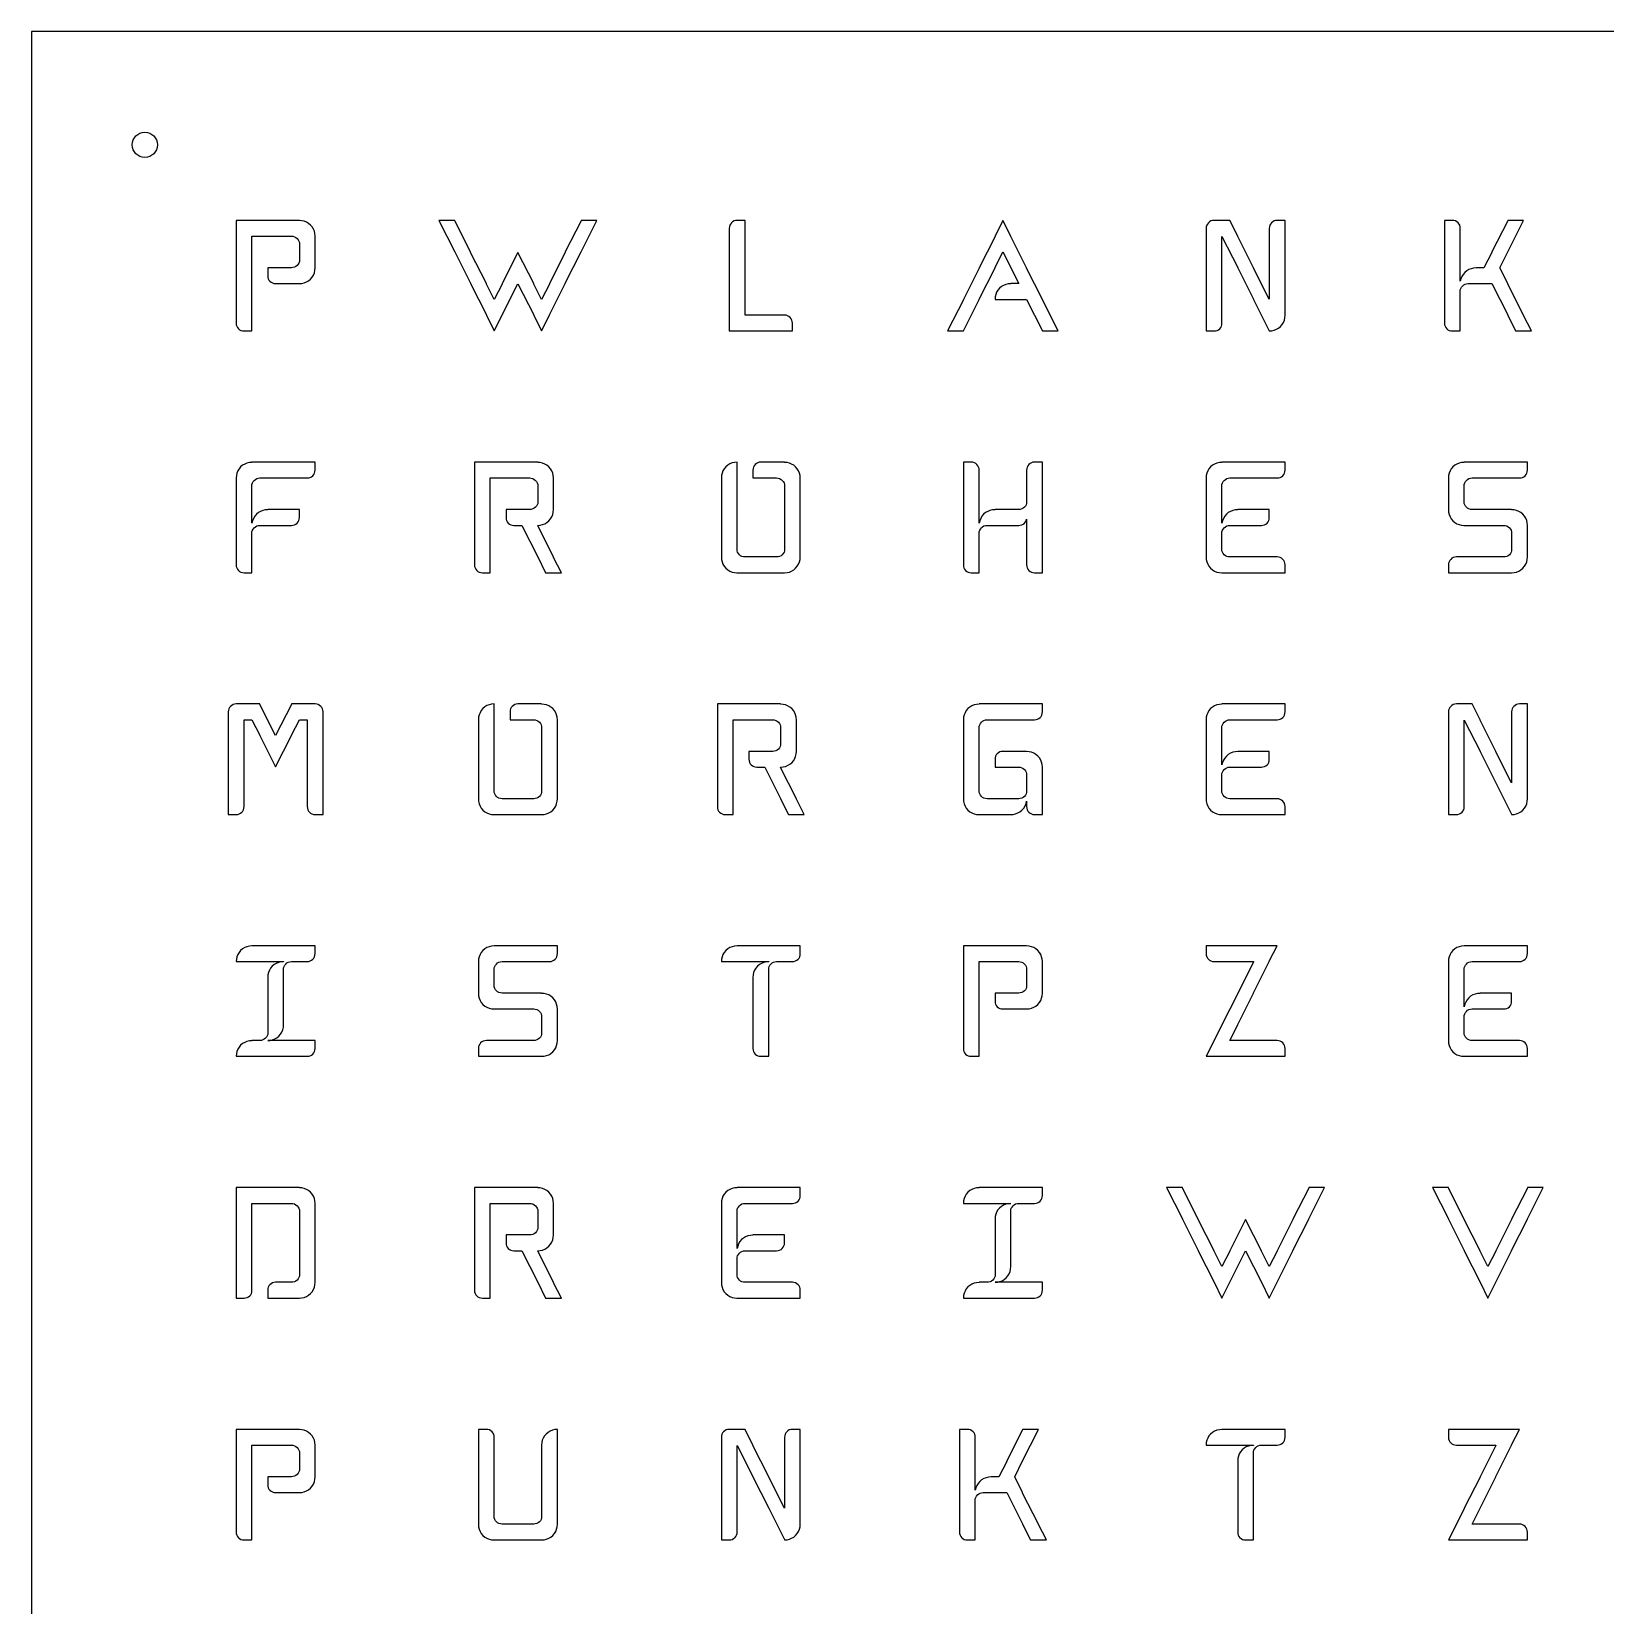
# Model space of a CAD drawing. Header units: millimetres. Extents: x 0 to 500, y 0 to 500.
# Drawn here: x 0 to 250, y 250 to 500 of the extents above; entities that cross this region are included whole.
import ezdxf

# ---------------------------------------------------------------- set-up
doc = ezdxf.new("R2010")
doc.units = ezdxf.units.MM
doc.layers.add('Buchstaben', color=7, linetype='Continuous')
doc.layers.add('Frontplatte', color=1, linetype='Continuous')

msp = doc.modelspace()

# ---------------------------------------------------------------- linework, layer by layer
at = {"layer": 'Buchstaben'}
for points in [[(32.8612, 452.7935), (33.0499, 452.6391), (33.263, 452.5289), (33.5006, 452.4627), (33.7627, 452.4407), (35.0169, 452.4407), (35.0169, 467.4915), (41.2881, 467.4915), (41.5355, 467.467), (41.7683, 467.3935), (41.9863, 467.2711), (42.1896, 467.0996), (42.3507, 466.908), (42.4683, 466.6989), (42.5424, 466.4725), (42.5424, 463.4545), (42.4683, 463.228), (42.3507, 463.019), (42.1896, 462.8273), (41.9863, 462.673), (41.7683, 462.5628), (41.5355, 462.4966), (41.2881, 462.4746), (37.5254, 462.4746), (37.5254, 461.2203), (37.5475, 460.9582), (37.6136, 460.7206), (37.7238, 460.5075), (37.8782, 460.3189), (38.0668, 460.1645), (38.2799, 460.0543), (38.5175, 459.9882), (38.7797, 459.9661), (42.5424, 459.9661), (42.939, 459.9943), (43.3137, 460.079), (43.6665, 460.2201), (43.9973, 460.4176), (44.3061, 460.6716), (44.5742, 460.982), (44.7827, 461.3176), (44.9317, 461.6781), (45.021, 462.0638), (45.0508, 462.4746), (45.0508, 467.4915), (45.021, 467.8882), (44.9317, 468.2629), (44.7827, 468.6156), (44.5742, 468.9464), (44.3061, 469.2553), (43.9973, 469.5093), (43.6665, 469.7068), (43.3137, 469.8479), (42.939, 469.9326), (42.5424, 469.9608), (42.5424, 470), (32.5085, 470), (32.5085, 453.6949), (32.5305, 453.4328), (32.5967, 453.1952), (32.7069, 452.9821)], [(72.244, 454.9492), (73.4982, 452.4407), (74.7524, 454.9492), (74.7524, 454.9884), (77.2609, 459.9269), (79.7694, 454.9884), (79.7694, 454.9492), (81.0236, 452.4407), (82.2778, 454.9492), (82.2778, 454.9884), (84.7863, 459.9661), (84.7863, 460.0053), (87.2948, 464.9831), (87.2948, 465.0223), (89.8033, 470), (87.2948, 470), (87.2948, 469.9216), (84.7863, 464.9831), (84.7863, 464.9047), (82.2778, 459.9661), (82.2778, 459.8877), (81.0236, 457.4576), (79.7694, 459.8877), (79.7694, 459.9661), (77.2609, 464.9047), (74.7524, 459.9661), (74.7524, 459.8877), (73.4982, 457.4576), (72.244, 459.8877), (72.244, 459.9661), (69.7355, 464.9047), (69.7355, 464.9831), (67.227, 469.9216), (67.227, 470), (64.7185, 470), (67.227, 465.0223), (67.227, 464.9831), (69.7355, 460.0053), (69.7355, 459.9661), (72.244, 454.9884)], [(110.8258, 468.7458), (110.8258, 452.4407), (120.8597, 452.4407), (120.8597, 453.6949), (120.8376, 453.9399), (120.7715, 454.1653), (120.6613, 454.371), (120.5069, 454.5572), (120.3036, 454.7287), (120.0856, 454.8512), (119.8529, 454.9247), (119.6054, 454.9492), (113.3343, 454.9492), (113.3343, 470), (112.08, 470), (111.8179, 469.9755), (111.5803, 469.902), (111.3672, 469.7795), (111.1785, 469.6081), (111.0242, 469.4219), (110.914, 469.2161), (110.8478, 468.9907)], [(148.0168, 457.3793), (145.5083, 452.4407), (148.0168, 452.4407), (148.0168, 452.4799), (150.5252, 457.4576), (150.5252, 457.4968), (153.0337, 462.4746), (153.0337, 462.5138), (154.2879, 464.9831), (155.5422, 462.5138), (155.5422, 462.4746), (156.7964, 459.9661), (155.5422, 459.9661), (155.5422, 459.9269), (155.1314, 459.8987), (154.7457, 459.814), (154.3851, 459.6729), (154.0496, 459.4754), (153.7392, 459.2214), (153.4852, 458.9126), (153.2877, 458.5817), (153.1466, 458.229), (153.0619, 457.8543), (153.0337, 457.4576), (158.0507, 457.4576), (160.5591, 452.4799), (160.5591, 452.4407), (163.0676, 452.4407), (160.5591, 457.3793), (160.5591, 457.4576), (158.0507, 462.3962), (158.0507, 462.4746), (155.5422, 467.4131), (155.5422, 467.4915), (154.2879, 470), (153.0337, 467.4915), (153.0337, 467.4131), (150.5252, 462.4746), (150.5252, 462.3962), (148.0168, 457.4576)], [(186.5667, 468.7458), (186.5667, 452.4407), (187.8209, 452.4407), (188.0683, 452.4627), (188.301, 452.5289), (188.519, 452.6391), (188.7224, 452.7935), (188.8767, 452.9821), (188.9869, 453.1952), (189.0531, 453.4328), (189.0751, 453.6949), (189.0751, 467.4131), (191.5836, 462.5138), (191.5836, 462.4746), (194.0921, 457.4968), (194.0921, 457.4576), (196.6005, 452.4799), (196.6005, 452.4407), (196.9972, 452.4689), (197.3719, 452.5536), (197.7247, 452.6947), (198.0555, 452.8922), (198.3643, 453.1462), (198.6324, 453.4566), (198.8409, 453.7921), (198.9899, 454.1527), (199.0792, 454.5384), (199.109, 454.9492), (199.109, 470), (197.8548, 470), (197.5927, 469.9755), (197.355, 469.902), (197.1419, 469.7795), (196.9533, 469.6081), (196.799, 469.4219), (196.6887, 469.2161), (196.6226, 468.9907), (196.6005, 468.7458), (196.6005, 457.4968), (194.0921, 462.3962), (194.0921, 462.4746), (191.5836, 467.4131), (191.5836, 467.4915), (190.3294, 470), (187.8209, 470), (187.5588, 469.9755), (187.3212, 469.902), (187.108, 469.7795), (186.9194, 469.6081), (186.7651, 469.4219), (186.6548, 469.2161), (186.5887, 468.9907)], [(224.7791, 452.7935), (224.9677, 452.6391), (225.1809, 452.5289), (225.4185, 452.4627), (225.6806, 452.4407), (226.9348, 452.4407), (226.9348, 458.947), (227.0089, 459.1735), (227.1264, 459.3825), (227.2876, 459.5742), (227.4762, 459.7456), (227.6893, 459.8681), (227.9269, 459.9416), (228.1891, 459.9661), (231.9518, 459.9661), (234.4602, 454.9884), (234.4602, 454.9492), (235.7145, 452.4407), (238.2229, 452.4407), (236.9687, 454.8708), (236.9687, 454.9492), (234.4602, 459.8877), (234.4602, 459.9661), (233.206, 462.4746), (234.4602, 464.9831), (234.4602, 465.0223), (236.9687, 470), (234.4602, 470), (234.4602, 469.9216), (231.9518, 464.9831), (231.9518, 464.9047), (230.6975, 462.4746), (229.4433, 462.4746), (229.4433, 462.4354), (229.0325, 462.4072), (228.6469, 462.3225), (228.2863, 462.1814), (227.9508, 461.9839), (227.6403, 461.7299), (227.3758, 461.4065), (227.17, 461.0636), (227.023, 460.701), (226.9348, 460.3189), (226.9348, 468.7458), (226.9128, 468.9907), (226.8466, 469.2161), (226.7364, 469.4219), (226.5821, 469.6081), (226.3787, 469.7795), (226.1607, 469.902), (225.928, 469.9755), (225.6806, 470), (224.4264, 470), (224.4264, 453.6949), (224.4484, 453.4328), (224.5145, 453.1952), (224.6248, 452.9821)], [(32.8612, 414.3897), (33.0499, 414.2354), (33.263, 414.1251), (33.5006, 414.059), (33.7627, 414.037), (35.0169, 414.037), (35.0169, 420.5433), (35.091, 420.7698), (35.2086, 420.9788), (35.3697, 421.1704), (35.5583, 421.3419), (35.7714, 421.4644), (36.0091, 421.5379), (36.2712, 421.5624), (41.2881, 421.5624), (41.5355, 421.5844), (41.7683, 421.6506), (41.9863, 421.7608), (42.1896, 421.9151), (42.3439, 422.1038), (42.4542, 422.3169), (42.5203, 422.5545), (42.5424, 422.8166), (42.5424, 424.0708), (37.5254, 424.0708), (37.5254, 424.0317), (37.1147, 424.0034), (36.729, 423.9188), (36.3684, 423.7777), (36.0329, 423.5801), (35.7225, 423.3261), (35.4579, 423.0028), (35.2521, 422.6598), (35.1051, 422.2973), (35.0169, 421.9151), (35.0169, 428.0687), (35.091, 428.2952), (35.2086, 428.5042), (35.3697, 428.6958), (35.5583, 428.8673), (35.7714, 428.9898), (36.0091, 429.0633), (36.2712, 429.0878), (43.7966, 429.0878), (44.044, 429.1098), (44.2767, 429.176), (44.4948, 429.2862), (44.6981, 429.4405), (44.8524, 429.6292), (44.9626, 429.8423), (45.0288, 430.0799), (45.0508, 430.342), (45.0508, 431.5963), (35.0169, 431.5963), (35.0169, 431.5571), (34.6062, 431.5288), (34.2205, 431.4442), (33.8599, 431.3031), (33.5244, 431.1055), (33.214, 430.8516), (32.96, 430.5427), (32.7625, 430.2119), (32.6214, 429.8591), (32.5367, 429.4844), (32.5085, 429.0878), (32.5085, 415.2912), (32.5305, 415.0291), (32.5967, 414.7915), (32.7069, 414.5783)], [(70.7154, 414.3897), (70.904, 414.2354), (71.1171, 414.1251), (71.3547, 414.059), (71.6168, 414.037), (72.8711, 414.037), (72.8711, 429.0878), (79.1423, 429.0878), (79.3897, 429.0633), (79.6224, 428.9898), (79.8404, 428.8673), (80.0437, 428.6958), (80.2049, 428.5042), (80.3225, 428.2952), (80.3965, 428.0687), (80.3965, 425.0507), (80.3225, 424.8243), (80.2049, 424.6152), (80.0437, 424.4236), (79.8404, 424.2693), (79.6224, 424.159), (79.3897, 424.0929), (79.1423, 424.0708), (75.3795, 424.0708), (75.3795, 422.8166), (75.4016, 422.5545), (75.4677, 422.3169), (75.578, 422.1038), (75.7323, 421.9151), (75.9209, 421.7608), (76.134, 421.6506), (76.3717, 421.5844), (76.6338, 421.5624), (77.888, 421.5624), (80.3965, 416.5846), (80.3965, 416.5454), (81.6507, 414.037), (84.1592, 414.037), (82.905, 416.467), (82.905, 416.5454), (80.3965, 421.484), (80.3965, 421.5624), (80.7931, 421.5906), (81.1678, 421.6753), (81.5206, 421.8164), (81.8514, 422.0139), (82.1603, 422.2679), (82.4284, 422.5783), (82.6369, 422.9138), (82.7858, 423.2744), (82.8752, 423.6601), (82.905, 424.0708), (82.905, 429.0878), (82.8752, 429.4844), (82.7858, 429.8591), (82.6369, 430.2119), (82.4284, 430.5427), (82.1603, 430.8516), (81.8514, 431.1055), (81.5206, 431.3031), (81.1678, 431.4442), (80.7931, 431.5288), (80.3965, 431.5571), (80.3965, 431.5963), (70.3626, 431.5963), (70.3626, 415.2912), (70.3846, 415.0291), (70.4508, 414.7915), (70.561, 414.5783)], [(112.0408, 414.037), (119.6054, 414.037), (120.0021, 414.0652), (120.3768, 414.1498), (120.7296, 414.2909), (121.0604, 414.4885), (121.3692, 414.7425), (121.6373, 415.0529), (121.8458, 415.3884), (121.9948, 415.749), (122.0841, 416.1347), (122.1139, 416.5454), (122.1139, 429.0878), (122.0841, 429.4844), (121.9948, 429.8591), (121.8458, 430.2119), (121.6373, 430.5427), (121.3692, 430.8516), (121.0604, 431.1055), (120.7296, 431.3031), (120.3768, 431.4442), (120.0021, 431.5288), (119.6054, 431.5571), (119.6054, 431.5963), (115.8427, 431.5963), (115.5806, 431.5718), (115.343, 431.4983), (115.1299, 431.3758), (114.9413, 431.2043), (114.7869, 431.0181), (114.6767, 430.8124), (114.6105, 430.587), (114.5885, 430.342), (114.5885, 429.0878), (118.3512, 429.0878), (118.5986, 429.0633), (118.8313, 428.9898), (119.0494, 428.8673), (119.2527, 428.6958), (119.4138, 428.5042), (119.5314, 428.2952), (119.6054, 428.0687), (119.6054, 417.5253), (119.5314, 417.2988), (119.4138, 417.0898), (119.2527, 416.8982), (119.0494, 416.7439), (118.8313, 416.6336), (118.5986, 416.5675), (118.3512, 416.5454), (113.3343, 416.5454), (113.0721, 416.5675), (112.8345, 416.6336), (112.6214, 416.7439), (112.4328, 416.8982), (112.2716, 417.0898), (112.1541, 417.2988), (112.08, 417.5253), (112.08, 431.5963), (111.6693, 431.5665), (111.2836, 431.4771), (110.923, 431.3282), (110.5875, 431.1197), (110.2771, 430.8516), (110.0231, 430.5427), (109.8255, 430.2119), (109.6844, 429.8591), (109.5998, 429.4844), (109.5716, 429.0878), (109.5716, 416.5454), (109.5998, 416.1347), (109.6844, 415.749), (109.8255, 415.3884), (110.0231, 415.0529), (110.2771, 414.7425), (110.5859, 414.4885), (110.9167, 414.2909), (111.2695, 414.1498), (111.6442, 414.0652)], [(148.3695, 414.3897), (148.5581, 414.2354), (148.7713, 414.1251), (149.0089, 414.059), (149.271, 414.037), (150.5252, 414.037), (150.5252, 420.5433), (150.5993, 420.7698), (150.7169, 420.9788), (150.878, 421.1704), (151.0666, 421.3419), (151.2797, 421.4644), (151.5174, 421.5379), (151.7795, 421.5624), (156.7964, 421.5624), (157.0438, 421.5844), (157.2766, 421.6506), (157.4946, 421.7608), (157.6979, 421.9151), (157.859, 422.1067), (157.9766, 422.3158), (158.0507, 422.5422), (158.0507, 415.2912), (158.0727, 415.0291), (158.1388, 414.7915), (158.2491, 414.5783), (158.4034, 414.3897), (158.592, 414.2354), (158.8052, 414.1251), (159.0428, 414.059), (159.3049, 414.037), (160.5591, 414.037), (160.5591, 431.5963), (159.3049, 431.5963), (159.0428, 431.5718), (158.8052, 431.4983), (158.592, 431.3758), (158.4034, 431.2043), (158.2491, 431.0181), (158.1388, 430.8124), (158.0727, 430.587), (158.0507, 430.342), (158.0507, 425.0507), (157.9766, 424.8243), (157.859, 424.6152), (157.6979, 424.4236), (157.4946, 424.2693), (157.2766, 424.159), (157.0438, 424.0929), (156.7964, 424.0708), (153.0337, 424.0708), (153.0337, 424.0317), (152.6229, 424.0034), (152.2373, 423.9188), (151.8767, 423.7777), (151.5412, 423.5801), (151.2307, 423.3261), (150.9662, 423.0028), (150.7604, 422.6598), (150.6134, 422.2973), (150.5252, 421.9151), (150.5252, 430.342), (150.5032, 430.587), (150.437, 430.8124), (150.3268, 431.0181), (150.1725, 431.2043), (149.9692, 431.3758), (149.7511, 431.4983), (149.5184, 431.5718), (149.271, 431.5963), (148.0168, 431.5963), (148.0168, 415.2912), (148.0388, 415.0291), (148.105, 414.7915), (148.2152, 414.5783)], [(189.0359, 414.037), (199.109, 414.037), (199.109, 415.2912), (199.087, 415.5362), (199.0208, 415.7615), (198.9106, 415.9673), (198.7563, 416.1535), (198.5529, 416.325), (198.3349, 416.4474), (198.1022, 416.5209), (197.8548, 416.5454), (190.3294, 416.5454), (190.0672, 416.5675), (189.8296, 416.6336), (189.6165, 416.7439), (189.4279, 416.8982), (189.2667, 417.0898), (189.1492, 417.2988), (189.0751, 417.5253), (189.0751, 420.5433), (189.1492, 420.7698), (189.2667, 420.9788), (189.4279, 421.1704), (189.6165, 421.3419), (189.8296, 421.4644), (190.0672, 421.5379), (190.3294, 421.5624), (195.3463, 421.5624), (195.5937, 421.5844), (195.8264, 421.6506), (196.0445, 421.7608), (196.2478, 421.9151), (196.4021, 422.1038), (196.5124, 422.3169), (196.5785, 422.5545), (196.6005, 422.8166), (196.6005, 424.0708), (191.5836, 424.0708), (191.5836, 424.0317), (191.1728, 424.0034), (190.7872, 423.9188), (190.4266, 423.7777), (190.0911, 423.5801), (189.7806, 423.3261), (189.5161, 423.0028), (189.3103, 422.6598), (189.1633, 422.2973), (189.0751, 421.9151), (189.0751, 428.0687), (189.1492, 428.2952), (189.2667, 428.5042), (189.4279, 428.6958), (189.6165, 428.8673), (189.8296, 428.9898), (190.0672, 429.0633), (190.3294, 429.0878), (197.8548, 429.0878), (198.1022, 429.1098), (198.3349, 429.176), (198.5529, 429.2862), (198.7563, 429.4405), (198.9106, 429.6292), (199.0208, 429.8423), (199.087, 430.0799), (199.109, 430.342), (199.109, 431.5963), (189.0751, 431.5963), (189.0751, 431.5571), (188.6644, 431.5288), (188.2787, 431.4442), (187.9181, 431.3031), (187.5826, 431.1055), (187.2722, 430.8516), (187.0182, 430.5427), (186.8206, 430.2119), (186.6795, 429.8591), (186.5949, 429.4844), (186.5667, 429.0878), (186.5667, 416.5454), (186.5949, 416.1347), (186.6795, 415.749), (186.8206, 415.3884), (187.0182, 415.0529), (187.2722, 414.7425), (187.581, 414.4885), (187.9118, 414.2909), (188.2646, 414.1498), (188.6393, 414.0652)], [(225.0535, 415.2912), (225.0535, 414.037), (235.0874, 414.037), (235.484, 414.0652), (235.8587, 414.1498), (236.2115, 414.2909), (236.5423, 414.4885), (236.8511, 414.7425), (237.1192, 415.0529), (237.3277, 415.3884), (237.4767, 415.749), (237.566, 416.1347), (237.5958, 416.5454), (237.5958, 421.5624), (237.566, 421.959), (237.4767, 422.3337), (237.3277, 422.6865), (237.1192, 423.0173), (236.8511, 423.3261), (236.5423, 423.5801), (236.2115, 423.7777), (235.8587, 423.9188), (235.484, 424.0034), (235.0874, 424.0317), (235.0874, 424.0708), (228.8162, 424.0708), (228.5541, 424.0929), (228.3164, 424.159), (228.1033, 424.2693), (227.9147, 424.4236), (227.7536, 424.6152), (227.636, 424.8243), (227.5619, 425.0507), (227.5619, 428.0687), (227.636, 428.2952), (227.7536, 428.5042), (227.9147, 428.6958), (228.1033, 428.8673), (228.3164, 428.9898), (228.5541, 429.0633), (228.8162, 429.0878), (236.3416, 429.0878), (236.589, 429.1098), (236.8217, 429.176), (237.0398, 429.2862), (237.2431, 429.4405), (237.3974, 429.6292), (237.5076, 429.8423), (237.5738, 430.0799), (237.5958, 430.342), (237.5958, 431.5963), (227.5619, 431.5963), (227.5619, 431.5571), (227.1512, 431.5288), (226.7655, 431.4442), (226.4049, 431.3031), (226.0694, 431.1055), (225.759, 430.8516), (225.505, 430.5427), (225.3075, 430.2119), (225.1664, 429.8591), (225.0817, 429.4844), (225.0535, 429.0878), (225.0535, 424.0708), (225.0817, 423.6601), (225.1664, 423.2744), (225.3075, 422.9138), (225.505, 422.5783), (225.759, 422.2679), (226.0678, 422.0139), (226.3986, 421.8164), (226.7514, 421.6753), (227.1261, 421.5906), (227.5227, 421.5624), (233.8331, 421.5624), (234.0805, 421.5379), (234.3133, 421.4644), (234.5313, 421.3419), (234.7346, 421.1704), (234.8957, 420.9788), (235.0133, 420.7698), (235.0874, 420.5433), (235.0874, 417.5253), (235.0133, 417.2988), (234.8957, 417.0898), (234.7346, 416.8982), (234.5313, 416.7439), (234.3133, 416.6336), (234.0805, 416.5675), (233.8331, 416.5454), (226.3077, 416.5454), (226.0456, 416.5209), (225.808, 416.4474), (225.5949, 416.325), (225.4062, 416.1535), (225.2519, 415.9673), (225.1417, 415.7615), (225.0755, 415.5362)], [(31.2542, 391.9382), (31.2542, 375.6331), (32.5085, 375.6331), (32.7559, 375.6552), (32.9886, 375.7213), (33.2066, 375.8316), (33.41, 375.9859), (33.5643, 376.1745), (33.6745, 376.3876), (33.7407, 376.6253), (33.7627, 376.8874), (33.7627, 390.684), (35.0169, 390.684), (36.2712, 388.2147), (36.2712, 388.1755), (38.7797, 383.1977), (41.2881, 388.1755), (41.2881, 388.2147), (42.5424, 390.684), (43.7966, 390.684), (43.7966, 376.8874), (43.8186, 376.6253), (43.8848, 376.3876), (43.995, 376.1745), (44.1493, 375.9859), (44.338, 375.8316), (44.5511, 375.7213), (44.7887, 375.6552), (45.0508, 375.6331), (46.3051, 375.6331), (46.3051, 391.9382), (46.283, 392.1832), (46.2169, 392.4085), (46.1066, 392.6143), (45.9523, 392.8005), (45.749, 392.972), (45.531, 393.0945), (45.2982, 393.1679), (45.0508, 393.1924), (41.2881, 393.1924), (41.2881, 393.1141), (38.7797, 388.1755), (36.2712, 393.1141), (36.2712, 393.1924), (32.5085, 393.1924), (32.2464, 393.1679), (32.0087, 393.0945), (31.7956, 392.972), (31.607, 392.8005), (31.4527, 392.6143), (31.3424, 392.4085), (31.2763, 392.1832)], [(73.459, 375.6331), (81.0236, 375.6331), (81.4203, 375.6614), (81.795, 375.746), (82.1477, 375.8871), (82.4785, 376.0847), (82.7874, 376.3386), (83.0555, 376.6491), (83.264, 376.9846), (83.4129, 377.3452), (83.5023, 377.7308), (83.5321, 378.1416), (83.5321, 390.684), (83.5023, 391.0806), (83.4129, 391.4553), (83.264, 391.8081), (83.0555, 392.1389), (82.7874, 392.4477), (82.4785, 392.7017), (82.1477, 392.8993), (81.795, 393.0404), (81.4203, 393.125), (81.0236, 393.1532), (81.0236, 393.1924), (77.2609, 393.1924), (76.9988, 393.1679), (76.7612, 393.0945), (76.548, 392.972), (76.3594, 392.8005), (76.2051, 392.6143), (76.0949, 392.4085), (76.0287, 392.1832), (76.0067, 391.9382), (76.0067, 390.684), (79.7694, 390.684), (80.0168, 390.6595), (80.2495, 390.586), (80.4675, 390.4635), (80.6709, 390.292), (80.832, 390.1004), (80.9496, 389.8914), (81.0236, 389.6649), (81.0236, 379.1215), (80.9496, 378.895), (80.832, 378.686), (80.6709, 378.4944), (80.4675, 378.34), (80.2495, 378.2298), (80.0168, 378.1637), (79.7694, 378.1416), (74.7524, 378.1416), (74.4903, 378.1637), (74.2527, 378.2298), (74.0396, 378.34), (73.8509, 378.4944), (73.6898, 378.686), (73.5722, 378.895), (73.4982, 379.1215), (73.4982, 393.1924), (73.0874, 393.1627), (72.7018, 393.0733), (72.3412, 392.9243), (72.0057, 392.7158), (71.6952, 392.4477), (71.4412, 392.1389), (71.2437, 391.8081), (71.1026, 391.4553), (71.0179, 391.0806), (70.9897, 390.684), (70.9897, 378.1416), (71.0179, 377.7308), (71.1026, 377.3452), (71.2437, 376.9846), (71.4412, 376.6491), (71.6952, 376.3386), (72.0041, 376.0847), (72.3349, 375.8871), (72.6876, 375.746), (73.0623, 375.6614)], [(109.2972, 375.9859), (109.4858, 375.8316), (109.6989, 375.7213), (109.9366, 375.6552), (110.1987, 375.6331), (111.4529, 375.6331), (111.4529, 390.684), (117.7241, 390.684), (117.9715, 390.6595), (118.2042, 390.586), (118.4222, 390.4635), (118.6256, 390.292), (118.7867, 390.1004), (118.9043, 389.8914), (118.9783, 389.6649), (118.9783, 386.6469), (118.9043, 386.4204), (118.7867, 386.2114), (118.6256, 386.0198), (118.4222, 385.8655), (118.2042, 385.7552), (117.9715, 385.6891), (117.7241, 385.667), (113.9614, 385.667), (113.9614, 384.4128), (113.9834, 384.1507), (114.0496, 383.9131), (114.1598, 383.6999), (114.3141, 383.5113), (114.5028, 383.357), (114.7159, 383.2467), (114.9535, 383.1806), (115.2156, 383.1586), (116.4699, 383.1586), (118.9783, 378.1808), (118.9783, 378.1416), (120.2326, 375.6331), (122.741, 375.6331), (121.4868, 378.0632), (121.4868, 378.1416), (118.9783, 383.0802), (118.9783, 383.1586), (119.375, 383.1868), (119.7497, 383.2714), (120.1024, 383.4125), (120.4332, 383.6101), (120.7421, 383.8641), (121.0102, 384.1745), (121.2187, 384.51), (121.3676, 384.8706), (121.457, 385.2563), (121.4868, 385.667), (121.4868, 390.684), (121.457, 391.0806), (121.3676, 391.4553), (121.2187, 391.8081), (121.0102, 392.1389), (120.7421, 392.4477), (120.4332, 392.7017), (120.1024, 392.8993), (119.7497, 393.0404), (119.375, 393.125), (118.9783, 393.1532), (118.9783, 393.1924), (108.9444, 393.1924), (108.9444, 376.8874), (108.9665, 376.6253), (109.0326, 376.3876), (109.1429, 376.1745)], [(150.486, 375.6331), (155.5422, 375.6331), (155.9388, 375.6614), (156.3135, 375.746), (156.6663, 375.8871), (156.9971, 376.0847), (157.3059, 376.3386), (157.5877, 376.662), (157.8057, 377.005), (157.96, 377.3675), (158.0507, 377.7497), (158.0507, 376.8874), (158.0727, 376.6253), (158.1388, 376.3876), (158.2491, 376.1745), (158.4034, 375.9859), (158.592, 375.8316), (158.8052, 375.7213), (159.0428, 375.6552), (159.3049, 375.6331), (160.5591, 375.6331), (160.5591, 383.1586), (160.5293, 383.5552), (160.44, 383.9299), (160.291, 384.2827), (160.0825, 384.6135), (159.8144, 384.9223), (159.5056, 385.1763), (159.1748, 385.3738), (158.822, 385.5149), (158.4473, 385.5996), (158.0507, 385.6278), (158.0507, 385.667), (154.2879, 385.667), (154.0258, 385.6425), (153.7882, 385.569), (153.5751, 385.4466), (153.3865, 385.2751), (153.2321, 385.0889), (153.1219, 384.8831), (153.0558, 384.6578), (153.0337, 384.4128), (153.0337, 383.1586), (156.7964, 383.1586), (157.0438, 383.1341), (157.2766, 383.0606), (157.4946, 382.9381), (157.6979, 382.7666), (157.859, 382.575), (157.9766, 382.3659), (158.0507, 382.1395), (158.0507, 379.1215), (157.9766, 378.895), (157.859, 378.686), (157.6979, 378.4944), (157.4946, 378.34), (157.2766, 378.2298), (157.0438, 378.1637), (156.7964, 378.1416), (151.7795, 378.1416), (151.5174, 378.1637), (151.2797, 378.2298), (151.0666, 378.34), (150.878, 378.4944), (150.7169, 378.686), (150.5993, 378.895), (150.5252, 379.1215), (150.5252, 389.6649), (150.5993, 389.8914), (150.7169, 390.1004), (150.878, 390.292), (151.0666, 390.4635), (151.2797, 390.586), (151.5174, 390.6595), (151.7795, 390.684), (159.3049, 390.684), (159.5523, 390.706), (159.785, 390.7722), (160.003, 390.8824), (160.2064, 391.0367), (160.3607, 391.2253), (160.4709, 391.4385), (160.5371, 391.6761), (160.5591, 391.9382), (160.5591, 393.1924), (150.5252, 393.1924), (150.5252, 393.1532), (150.1145, 393.125), (149.7288, 393.0404), (149.3682, 392.8993), (149.0327, 392.7017), (148.7223, 392.4477), (148.4683, 392.1389), (148.2707, 391.8081), (148.1296, 391.4553), (148.045, 391.0806), (148.0168, 390.684), (148.0168, 378.1416), (148.045, 377.7308), (148.1296, 377.3452), (148.2707, 376.9846), (148.4683, 376.6491), (148.7223, 376.3386), (149.0311, 376.0847), (149.3619, 375.8871), (149.7147, 375.746), (150.0894, 375.6614)], [(189.0359, 375.6331), (199.109, 375.6331), (199.109, 376.8874), (199.087, 377.1323), (199.0208, 377.3577), (198.9106, 377.5635), (198.7563, 377.7497), (198.5529, 377.9211), (198.3349, 378.0436), (198.1022, 378.1171), (197.8548, 378.1416), (190.3294, 378.1416), (190.0672, 378.1637), (189.8296, 378.2298), (189.6165, 378.34), (189.4279, 378.4944), (189.2667, 378.686), (189.1492, 378.895), (189.0751, 379.1215), (189.0751, 382.1395), (189.1492, 382.3659), (189.2667, 382.575), (189.4279, 382.7666), (189.6165, 382.9381), (189.8296, 383.0606), (190.0672, 383.1341), (190.3294, 383.1586), (195.3463, 383.1586), (195.5937, 383.1806), (195.8264, 383.2467), (196.0445, 383.357), (196.2478, 383.5113), (196.4021, 383.6999), (196.5124, 383.9131), (196.5785, 384.1507), (196.6005, 384.4128), (196.6005, 385.667), (191.5836, 385.667), (191.5836, 385.6278), (191.1728, 385.5996), (190.7872, 385.5149), (190.4266, 385.3738), (190.0911, 385.1763), (189.7806, 384.9223), (189.5161, 384.599), (189.3103, 384.256), (189.1633, 383.8935), (189.0751, 383.5113), (189.0751, 389.6649), (189.1492, 389.8914), (189.2667, 390.1004), (189.4279, 390.292), (189.6165, 390.4635), (189.8296, 390.586), (190.0672, 390.6595), (190.3294, 390.684), (197.8548, 390.684), (198.1022, 390.706), (198.3349, 390.7722), (198.5529, 390.8824), (198.7563, 391.0367), (198.9106, 391.2253), (199.0208, 391.4385), (199.087, 391.6761), (199.109, 391.9382), (199.109, 393.1924), (189.0751, 393.1924), (189.0751, 393.1532), (188.6644, 393.125), (188.2787, 393.0404), (187.9181, 392.8993), (187.5826, 392.7017), (187.2722, 392.4477), (187.0182, 392.1389), (186.8206, 391.8081), (186.6795, 391.4553), (186.5949, 391.0806), (186.5667, 390.684), (186.5667, 378.1416), (186.5949, 377.7308), (186.6795, 377.3452), (186.8206, 376.9846), (187.0182, 376.6491), (187.2722, 376.3386), (187.581, 376.0847), (187.9118, 375.8871), (188.2646, 375.746), (188.6393, 375.6614)], [(225.0535, 391.9382), (225.0535, 375.6331), (226.3077, 375.6331), (226.5551, 375.6552), (226.7878, 375.7213), (227.0059, 375.8316), (227.2092, 375.9859), (227.3635, 376.1745), (227.4738, 376.3876), (227.5399, 376.6253), (227.5619, 376.8874), (227.5619, 390.6056), (230.0704, 385.7062), (230.0704, 385.667), (232.5789, 380.6893), (232.5789, 380.6501), (235.0874, 375.6723), (235.0874, 375.6331), (235.484, 375.6614), (235.8587, 375.746), (236.2115, 375.8871), (236.5423, 376.0847), (236.8511, 376.3386), (237.1192, 376.6491), (237.3277, 376.9846), (237.4767, 377.3452), (237.566, 377.7308), (237.5958, 378.1416), (237.5958, 393.1924), (236.3416, 393.1924), (236.0795, 393.1679), (235.8419, 393.0945), (235.6287, 392.972), (235.4401, 392.8005), (235.2858, 392.6143), (235.1755, 392.4085), (235.1094, 392.1832), (235.0874, 391.9382), (235.0874, 380.6893), (232.5789, 385.5886), (232.5789, 385.667), (230.0704, 390.6056), (230.0704, 390.684), (228.8162, 393.1924), (226.3077, 393.1924), (226.0456, 393.1679), (225.808, 393.0945), (225.5949, 392.972), (225.4062, 392.8005), (225.2519, 392.6143), (225.1417, 392.4085), (225.0755, 392.1832)], [(33.214, 338.9935), (32.96, 338.6846), (32.7625, 338.3538), (32.6214, 338.0011), (32.5367, 337.6264), (32.5085, 337.2297), (43.7966, 337.2297), (44.044, 337.2518), (44.2767, 337.3179), (44.4948, 337.4282), (44.6981, 337.5825), (44.8524, 337.7711), (44.9626, 337.9842), (45.0288, 338.2219), (45.0508, 338.484), (45.0508, 339.7382), (37.5254, 339.7382), (37.9221, 339.7664), (38.2968, 339.8511), (38.6495, 339.9922), (38.9803, 340.1897), (39.2892, 340.4437), (39.5573, 340.7541), (39.7658, 341.0896), (39.9147, 341.4502), (40.0041, 341.8359), (40.0339, 342.2467), (40.0339, 351.2615), (40.1079, 351.488), (40.2255, 351.697), (40.3866, 351.8886), (40.5753, 352.0601), (40.7884, 352.1826), (41.026, 352.2561), (41.2881, 352.2806), (43.7966, 352.2806), (44.044, 352.3026), (44.2767, 352.3688), (44.4948, 352.479), (44.6981, 352.6333), (44.8524, 352.8219), (44.9626, 353.0351), (45.0288, 353.2727), (45.0508, 353.5348), (45.0508, 354.789), (35.0169, 354.789), (35.0169, 354.7498), (34.6062, 354.7216), (34.2205, 354.637), (33.8599, 354.4959), (33.5244, 354.2983), (33.214, 354.0443), (32.96, 353.7355), (32.7625, 353.4047), (32.6214, 353.0519), (32.5367, 352.6772), (32.5085, 352.2806), (40.0339, 352.2806), (40.0339, 352.2414), (39.6231, 352.2131), (39.2374, 352.1285), (38.8769, 351.9874), (38.5413, 351.7898), (38.2309, 351.5359), (37.9769, 351.227), (37.7794, 350.8962), (37.6383, 350.5434), (37.5536, 350.1687), (37.5254, 349.7721), (37.5254, 340.7181), (37.4514, 340.4916), (37.3338, 340.2826), (37.1727, 340.091), (36.9693, 339.9366), (36.7513, 339.8264), (36.5186, 339.7603), (36.2712, 339.7382), (35.0169, 339.7382), (35.0169, 339.699), (34.6062, 339.6708), (34.2205, 339.5861), (33.8599, 339.445), (33.5244, 339.2475)], [(70.9897, 338.484), (70.9897, 337.2297), (81.0236, 337.2297), (81.4203, 337.258), (81.795, 337.3426), (82.1477, 337.4837), (82.4785, 337.6813), (82.7874, 337.9352), (83.0555, 338.2457), (83.264, 338.5812), (83.4129, 338.9418), (83.5023, 339.3274), (83.5321, 339.7382), (83.5321, 344.7551), (83.5023, 345.1518), (83.4129, 345.5265), (83.264, 345.8793), (83.0555, 346.2101), (82.7874, 346.5189), (82.4785, 346.7729), (82.1477, 346.9704), (81.795, 347.1115), (81.4203, 347.1962), (81.0236, 347.2244), (81.0236, 347.2636), (74.7524, 347.2636), (74.4903, 347.2857), (74.2527, 347.3518), (74.0396, 347.462), (73.8509, 347.6164), (73.6898, 347.808), (73.5722, 348.017), (73.4982, 348.2435), (73.4982, 351.2615), (73.5722, 351.488), (73.6898, 351.697), (73.8509, 351.8886), (74.0396, 352.0601), (74.2527, 352.1826), (74.4903, 352.2561), (74.7524, 352.2806), (82.2778, 352.2806), (82.5253, 352.3026), (82.758, 352.3688), (82.976, 352.479), (83.1793, 352.6333), (83.3337, 352.8219), (83.4439, 353.0351), (83.51, 353.2727), (83.5321, 353.5348), (83.5321, 354.789), (73.4982, 354.789), (73.4982, 354.7498), (73.0874, 354.7216), (72.7018, 354.637), (72.3412, 354.4959), (72.0057, 354.2983), (71.6952, 354.0443), (71.4412, 353.7355), (71.2437, 353.4047), (71.1026, 353.0519), (71.0179, 352.6772), (70.9897, 352.2806), (70.9897, 347.2636), (71.0179, 346.8529), (71.1026, 346.4672), (71.2437, 346.1066), (71.4412, 345.7711), (71.6952, 345.4607), (72.0041, 345.2067), (72.3349, 345.0091), (72.6876, 344.868), (73.0623, 344.7834), (73.459, 344.7551), (79.7694, 344.7551), (80.0168, 344.7307), (80.2495, 344.6572), (80.4675, 344.5347), (80.6709, 344.3632), (80.832, 344.1716), (80.9496, 343.9625), (81.0236, 343.7361), (81.0236, 340.7181), (80.9496, 340.4916), (80.832, 340.2826), (80.6709, 340.091), (80.4675, 339.9366), (80.2495, 339.8264), (80.0168, 339.7603), (79.7694, 339.7382), (72.244, 339.7382), (71.9818, 339.7137), (71.7442, 339.6402), (71.5311, 339.5177), (71.3425, 339.3463), (71.1881, 339.1601), (71.0779, 338.9543), (71.0118, 338.7289)], [(114.9413, 337.5825), (115.1299, 337.4282), (115.343, 337.3179), (115.5806, 337.2518), (115.8427, 337.2297), (117.097, 337.2297), (117.097, 351.2615), (117.171, 351.488), (117.2886, 351.697), (117.4497, 351.8886), (117.6383, 352.0601), (117.8515, 352.1826), (118.0891, 352.2561), (118.3512, 352.2806), (120.8597, 352.2806), (121.1071, 352.3026), (121.3398, 352.3688), (121.5578, 352.479), (121.7612, 352.6333), (121.9155, 352.8219), (122.0257, 353.0351), (122.0919, 353.2727), (122.1139, 353.5348), (122.1139, 354.789), (112.08, 354.789), (112.08, 354.7498), (111.6693, 354.7216), (111.2836, 354.637), (110.923, 354.4959), (110.5875, 354.2983), (110.2771, 354.0443), (110.0231, 353.7355), (109.8255, 353.4047), (109.6844, 353.0519), (109.5998, 352.6772), (109.5716, 352.2806), (117.097, 352.2806), (117.097, 352.2414), (116.6862, 352.2131), (116.3005, 352.1285), (115.9399, 351.9874), (115.6044, 351.7898), (115.294, 351.5359), (115.04, 351.227), (114.8425, 350.8962), (114.7014, 350.5434), (114.6167, 350.1687), (114.5885, 349.7721), (114.5885, 338.484), (114.6105, 338.2219), (114.6767, 337.9842), (114.7869, 337.7711)], [(148.3695, 337.5825), (148.5581, 337.4282), (148.7713, 337.3179), (149.0089, 337.2518), (149.271, 337.2297), (150.5252, 337.2297), (150.5252, 352.2806), (156.7964, 352.2806), (157.0438, 352.2561), (157.2766, 352.1826), (157.4946, 352.0601), (157.6979, 351.8886), (157.859, 351.697), (157.9766, 351.488), (158.0507, 351.2615), (158.0507, 348.2435), (157.9766, 348.017), (157.859, 347.808), (157.6979, 347.6164), (157.4946, 347.462), (157.2766, 347.3518), (157.0438, 347.2857), (156.7964, 347.2636), (153.0337, 347.2636), (153.0337, 346.0094), (153.0558, 345.7473), (153.1219, 345.5097), (153.2321, 345.2965), (153.3865, 345.1079), (153.5751, 344.9536), (153.7882, 344.8433), (154.0258, 344.7772), (154.2879, 344.7551), (158.0507, 344.7551), (158.4473, 344.7834), (158.822, 344.868), (159.1748, 345.0091), (159.5056, 345.2067), (159.8144, 345.4607), (160.0825, 345.7711), (160.291, 346.1066), (160.44, 346.4672), (160.5293, 346.8529), (160.5591, 347.2636), (160.5591, 352.2806), (160.5293, 352.6772), (160.44, 353.0519), (160.291, 353.4047), (160.0825, 353.7355), (159.8144, 354.0443), (159.5056, 354.2983), (159.1748, 354.4959), (158.822, 354.637), (158.4473, 354.7216), (158.0507, 354.7498), (158.0507, 354.789), (148.0168, 354.789), (148.0168, 338.484), (148.0388, 338.2219), (148.105, 337.9842), (148.2152, 337.7711)], [(189.0751, 342.1683), (186.5667, 337.2297), (199.109, 337.2297), (199.109, 338.484), (199.087, 338.7289), (199.0208, 338.9543), (198.9106, 339.1601), (198.7563, 339.3463), (198.5529, 339.5177), (198.3349, 339.6402), (198.1022, 339.7137), (197.8548, 339.7382), (190.3294, 339.7382), (191.5836, 342.2467), (191.5836, 342.2859), (194.0921, 347.2636), (194.0921, 347.3028), (196.6005, 352.2806), (196.6005, 352.3198), (197.8548, 354.789), (186.5667, 354.789), (186.5667, 353.5348), (186.5887, 353.2727), (186.6548, 353.0351), (186.7651, 352.8219), (186.9194, 352.6333), (187.108, 352.479), (187.3212, 352.3688), (187.5588, 352.3026), (187.8209, 352.2806), (194.0921, 352.2806), (194.0921, 352.2022), (191.5836, 347.2636), (191.5836, 347.1852), (189.0751, 342.2467)], [(227.5227, 337.2297), (237.5958, 337.2297), (237.5958, 338.484), (237.5738, 338.7289), (237.5076, 338.9543), (237.3974, 339.1601), (237.2431, 339.3463), (237.0398, 339.5177), (236.8217, 339.6402), (236.589, 339.7137), (236.3416, 339.7382), (228.8162, 339.7382), (228.5541, 339.7603), (228.3164, 339.8264), (228.1033, 339.9366), (227.9147, 340.091), (227.7536, 340.2826), (227.636, 340.4916), (227.5619, 340.7181), (227.5619, 343.7361), (227.636, 343.9625), (227.7536, 344.1716), (227.9147, 344.3632), (228.1033, 344.5347), (228.3164, 344.6572), (228.5541, 344.7307), (228.8162, 344.7551), (233.8331, 344.7551), (234.0805, 344.7772), (234.3133, 344.8433), (234.5313, 344.9536), (234.7346, 345.1079), (234.8889, 345.2965), (234.9992, 345.5097), (235.0653, 345.7473), (235.0874, 346.0094), (235.0874, 347.2636), (230.0704, 347.2636), (230.0704, 347.2244), (229.6597, 347.1962), (229.274, 347.1115), (228.9134, 346.9704), (228.5779, 346.7729), (228.2675, 346.5189), (228.0029, 346.1956), (227.7971, 345.8526), (227.6501, 345.4901), (227.5619, 345.1079), (227.5619, 351.2615), (227.636, 351.488), (227.7536, 351.697), (227.9147, 351.8886), (228.1033, 352.0601), (228.3164, 352.1826), (228.5541, 352.2561), (228.8162, 352.2806), (236.3416, 352.2806), (236.589, 352.3026), (236.8217, 352.3688), (237.0398, 352.479), (237.2431, 352.6333), (237.3974, 352.8219), (237.5076, 353.0351), (237.5738, 353.2727), (237.5958, 353.5348), (237.5958, 354.789), (227.5619, 354.789), (227.5619, 354.7498), (227.1512, 354.7216), (226.7655, 354.637), (226.4049, 354.4959), (226.0694, 354.2983), (225.759, 354.0443), (225.505, 353.7355), (225.3075, 353.4047), (225.1664, 353.0519), (225.0817, 352.6772), (225.0535, 352.2806), (225.0535, 339.7382), (225.0817, 339.3274), (225.1664, 338.9418), (225.3075, 338.5812), (225.505, 338.2457), (225.759, 337.9352), (226.0678, 337.6813), (226.3986, 337.4837), (226.7514, 337.3426), (227.1261, 337.258)], [(32.5085, 316.3856), (32.5085, 298.8263), (33.7627, 298.8263), (34.0101, 298.8484), (34.2428, 298.9145), (34.4609, 299.0248), (34.6642, 299.1791), (34.8185, 299.3677), (34.9288, 299.5808), (34.9949, 299.8184), (35.0169, 300.0806), (35.0169, 313.8772), (41.2881, 313.8772), (41.5355, 313.8527), (41.7683, 313.7792), (41.9863, 313.6567), (42.1896, 313.4852), (42.3507, 313.2936), (42.4683, 313.0846), (42.5424, 312.8581), (42.5424, 302.3147), (42.4683, 302.0882), (42.3507, 301.8792), (42.1896, 301.6876), (41.9863, 301.5332), (41.7683, 301.423), (41.5355, 301.3568), (41.2881, 301.3348), (38.7797, 301.3348), (38.5175, 301.3103), (38.2799, 301.2368), (38.0668, 301.1143), (37.8782, 300.9429), (37.7238, 300.7567), (37.6136, 300.5509), (37.5475, 300.3255), (37.5254, 300.0806), (37.5254, 298.8263), (42.5424, 298.8263), (42.939, 298.8545), (43.3137, 298.9392), (43.6665, 299.0803), (43.9973, 299.2779), (44.3061, 299.5318), (44.5742, 299.8423), (44.7827, 300.1778), (44.9317, 300.5384), (45.021, 300.924), (45.0508, 301.3348), (45.0508, 313.8772), (45.021, 314.2738), (44.9317, 314.6485), (44.7827, 315.0013), (44.5742, 315.3321), (44.3061, 315.6409), (43.9973, 315.8949), (43.6665, 316.0925), (43.3137, 316.2336), (42.939, 316.3182), (42.5424, 316.3464), (42.5424, 316.3856)], [(70.7154, 299.1791), (70.904, 299.0248), (71.1171, 298.9145), (71.3547, 298.8484), (71.6168, 298.8263), (72.8711, 298.8263), (72.8711, 313.8772), (79.1423, 313.8772), (79.3897, 313.8527), (79.6224, 313.7792), (79.8404, 313.6567), (80.0437, 313.4852), (80.2049, 313.2936), (80.3225, 313.0846), (80.3965, 312.8581), (80.3965, 309.8401), (80.3225, 309.6136), (80.2049, 309.4046), (80.0437, 309.213), (79.8404, 309.0586), (79.6224, 308.9484), (79.3897, 308.8823), (79.1423, 308.8602), (75.3795, 308.8602), (75.3795, 307.606), (75.4016, 307.3439), (75.4677, 307.1062), (75.578, 306.8931), (75.7323, 306.7045), (75.9209, 306.5502), (76.134, 306.4399), (76.3717, 306.3738), (76.6338, 306.3517), (77.888, 306.3517), (80.3965, 301.374), (80.3965, 301.3348), (81.6507, 298.8263), (84.1592, 298.8263), (82.905, 301.2564), (82.905, 301.3348), (80.3965, 306.2734), (80.3965, 306.3517), (80.7931, 306.38), (81.1678, 306.4646), (81.5206, 306.6057), (81.8514, 306.8033), (82.1603, 307.0573), (82.4284, 307.3677), (82.6369, 307.7032), (82.7858, 308.0638), (82.8752, 308.4495), (82.905, 308.8602), (82.905, 313.8772), (82.8752, 314.2738), (82.7858, 314.6485), (82.6369, 315.0013), (82.4284, 315.3321), (82.1603, 315.6409), (81.8514, 315.8949), (81.5206, 316.0925), (81.1678, 316.2336), (80.7931, 316.3182), (80.3965, 316.3464), (80.3965, 316.3856), (70.3626, 316.3856), (70.3626, 300.0806), (70.3846, 299.8184), (70.4508, 299.5808), (70.561, 299.3677)], [(112.0408, 298.8263), (122.1139, 298.8263), (122.1139, 300.0806), (122.0919, 300.3255), (122.0257, 300.5509), (121.9155, 300.7567), (121.7612, 300.9429), (121.5578, 301.1143), (121.3398, 301.2368), (121.1071, 301.3103), (120.8597, 301.3348), (113.3343, 301.3348), (113.0721, 301.3568), (112.8345, 301.423), (112.6214, 301.5332), (112.4328, 301.6876), (112.2716, 301.8792), (112.1541, 302.0882), (112.08, 302.3147), (112.08, 305.3327), (112.1541, 305.5591), (112.2716, 305.7682), (112.4328, 305.9598), (112.6214, 306.1313), (112.8345, 306.2538), (113.0721, 306.3272), (113.3343, 306.3517), (118.3512, 306.3517), (118.5986, 306.3738), (118.8313, 306.4399), (119.0494, 306.5502), (119.2527, 306.7045), (119.407, 306.8931), (119.5173, 307.1062), (119.5834, 307.3439), (119.6054, 307.606), (119.6054, 308.8602), (114.5885, 308.8602), (114.5885, 308.821), (114.1777, 308.7928), (113.7921, 308.7081), (113.4315, 308.567), (113.096, 308.3695), (112.7855, 308.1155), (112.521, 307.7922), (112.3152, 307.4492), (112.1682, 307.0866), (112.08, 306.7045), (112.08, 312.8581), (112.1541, 313.0846), (112.2716, 313.2936), (112.4328, 313.4852), (112.6214, 313.6567), (112.8345, 313.7792), (113.0721, 313.8527), (113.3343, 313.8772), (120.8597, 313.8772), (121.1071, 313.8992), (121.3398, 313.9653), (121.5578, 314.0756), (121.7612, 314.2299), (121.9155, 314.4185), (122.0257, 314.6317), (122.0919, 314.8693), (122.1139, 315.1314), (122.1139, 316.3856), (112.08, 316.3856), (112.08, 316.3464), (111.6693, 316.3182), (111.2836, 316.2336), (110.923, 316.0925), (110.5875, 315.8949), (110.2771, 315.6409), (110.0231, 315.3321), (109.8255, 315.0013), (109.6844, 314.6485), (109.5998, 314.2738), (109.5716, 313.8772), (109.5716, 301.3348), (109.5998, 300.924), (109.6844, 300.5384), (109.8255, 300.1778), (110.0231, 299.8423), (110.2771, 299.5318), (110.5859, 299.2779), (110.9167, 299.0803), (111.2695, 298.9392), (111.6442, 298.8545)], [(148.7223, 300.5901), (148.4683, 300.2812), (148.2707, 299.9504), (148.1296, 299.5977), (148.045, 299.223), (148.0168, 298.8263), (159.3049, 298.8263), (159.5523, 298.8484), (159.785, 298.9145), (160.003, 299.0248), (160.2064, 299.1791), (160.3607, 299.3677), (160.4709, 299.5808), (160.5371, 299.8184), (160.5591, 300.0806), (160.5591, 301.3348), (153.0337, 301.3348), (153.4304, 301.363), (153.8051, 301.4477), (154.1578, 301.5888), (154.4886, 301.7863), (154.7975, 302.0403), (155.0656, 302.3507), (155.2741, 302.6862), (155.423, 303.0468), (155.5124, 303.4325), (155.5422, 303.8433), (155.5422, 312.8581), (155.6162, 313.0846), (155.7338, 313.2936), (155.8949, 313.4852), (156.0836, 313.6567), (156.2967, 313.7792), (156.5343, 313.8527), (156.7964, 313.8772), (159.3049, 313.8772), (159.5523, 313.8992), (159.785, 313.9653), (160.003, 314.0756), (160.2064, 314.2299), (160.3607, 314.4185), (160.4709, 314.6317), (160.5371, 314.8693), (160.5591, 315.1314), (160.5591, 316.3856), (150.5252, 316.3856), (150.5252, 316.3464), (150.1145, 316.3182), (149.7288, 316.2336), (149.3682, 316.0925), (149.0327, 315.8949), (148.7223, 315.6409), (148.4683, 315.3321), (148.2707, 315.0013), (148.1296, 314.6485), (148.045, 314.2738), (148.0168, 313.8772), (155.5422, 313.8772), (155.5422, 313.838), (155.1314, 313.8097), (154.7457, 313.7251), (154.3851, 313.584), (154.0496, 313.3864), (153.7392, 313.1325), (153.4852, 312.8236), (153.2877, 312.4928), (153.1466, 312.14), (153.0619, 311.7653), (153.0337, 311.3687), (153.0337, 302.3147), (152.9597, 302.0882), (152.8421, 301.8792), (152.681, 301.6876), (152.4776, 301.5332), (152.2596, 301.423), (152.0269, 301.3568), (151.7795, 301.3348), (150.5252, 301.3348), (150.5252, 301.2956), (150.1145, 301.2674), (149.7288, 301.1827), (149.3682, 301.0416), (149.0327, 300.8441)], [(187.8209, 301.3348), (189.0751, 298.8263), (190.3294, 301.3348), (190.3294, 301.374), (192.8378, 306.3125), (195.3463, 301.374), (195.3463, 301.3348), (196.6005, 298.8263), (197.8548, 301.3348), (197.8548, 301.374), (200.3632, 306.3517), (200.3632, 306.3909), (202.8717, 311.3687), (202.8717, 311.4079), (205.3802, 316.3856), (202.8717, 316.3856), (202.8717, 316.3072), (200.3632, 311.3687), (200.3632, 311.2903), (197.8548, 306.3517), (197.8548, 306.2734), (196.6005, 303.8433), (195.3463, 306.2734), (195.3463, 306.3517), (192.8378, 311.2903), (190.3294, 306.3517), (190.3294, 306.2734), (189.0751, 303.8433), (187.8209, 306.2734), (187.8209, 306.3517), (185.3124, 311.2903), (185.3124, 311.3687), (182.8039, 316.3072), (182.8039, 316.3856), (180.2955, 316.3856), (182.8039, 311.4079), (182.8039, 311.3687), (185.3124, 306.3909), (185.3124, 306.3517), (187.8209, 301.374)], [(230.0704, 301.3348), (231.3247, 298.8263), (232.5789, 301.3348), (232.5789, 301.374), (235.0874, 306.3517), (235.0874, 306.3909), (237.5958, 311.3687), (237.5958, 311.4079), (240.1043, 316.3856), (237.5958, 316.3856), (237.5958, 316.3072), (235.0874, 311.3687), (235.0874, 311.2903), (232.5789, 306.3517), (232.5789, 306.2734), (231.3247, 303.8433), (230.0704, 306.2734), (230.0704, 306.3517), (227.5619, 311.2903), (227.5619, 311.3687), (225.0535, 316.3072), (225.0535, 316.3856), (222.545, 316.3856), (225.0535, 311.4079), (225.0535, 311.3687), (227.5619, 306.3909), (227.5619, 306.3517), (230.0704, 301.374)], [(32.8612, 260.7748), (33.0499, 260.6205), (33.263, 260.5103), (33.5006, 260.4441), (33.7627, 260.4221), (35.0169, 260.4221), (35.0169, 275.4729), (41.2881, 275.4729), (41.5355, 275.4484), (41.7683, 275.3749), (41.9863, 275.2525), (42.1896, 275.081), (42.3507, 274.8894), (42.4683, 274.6803), (42.5424, 274.4539), (42.5424, 271.4359), (42.4683, 271.2094), (42.3507, 271.0004), (42.1896, 270.8087), (41.9863, 270.6544), (41.7683, 270.5442), (41.5355, 270.478), (41.2881, 270.456), (37.5254, 270.456), (37.5254, 269.2017), (37.5475, 268.9396), (37.6136, 268.702), (37.7238, 268.4889), (37.8782, 268.3003), (38.0668, 268.1459), (38.2799, 268.0357), (38.5175, 267.9696), (38.7797, 267.9475), (42.5424, 267.9475), (42.939, 267.9757), (43.3137, 268.0604), (43.6665, 268.2015), (43.9973, 268.399), (44.3061, 268.653), (44.5742, 268.9634), (44.7827, 269.2989), (44.9317, 269.6595), (45.021, 270.0452), (45.0508, 270.456), (45.0508, 275.4729), (45.021, 275.8696), (44.9317, 276.2443), (44.7827, 276.597), (44.5742, 276.9278), (44.3061, 277.2367), (43.9973, 277.4907), (43.6665, 277.6882), (43.3137, 277.8293), (42.939, 277.914), (42.5424, 277.9422), (42.5424, 277.9814), (32.5085, 277.9814), (32.5085, 261.6763), (32.5305, 261.4142), (32.5967, 261.1766), (32.7069, 260.9635)], [(73.459, 260.4221), (81.0236, 260.4221), (81.4203, 260.4503), (81.795, 260.535), (82.1477, 260.6761), (82.4785, 260.8736), (82.7874, 261.1276), (83.0555, 261.438), (83.264, 261.7735), (83.4129, 262.1341), (83.5023, 262.5198), (83.5321, 262.9306), (83.5321, 277.9814), (83.1213, 277.9516), (82.7356, 277.8622), (82.375, 277.7133), (82.0395, 277.5048), (81.7291, 277.2367), (81.4751, 276.9278), (81.2776, 276.597), (81.1365, 276.2443), (81.0518, 275.8696), (81.0236, 275.4729), (81.0236, 263.9104), (80.9496, 263.684), (80.832, 263.4749), (80.6709, 263.2833), (80.4675, 263.129), (80.2495, 263.0188), (80.0168, 262.9526), (79.7694, 262.9306), (74.7524, 262.9306), (74.4903, 262.9526), (74.2527, 263.0188), (74.0396, 263.129), (73.8509, 263.2833), (73.6898, 263.4749), (73.5722, 263.684), (73.4982, 263.9104), (73.4982, 276.7272), (73.4761, 276.9721), (73.41, 277.1975), (73.2998, 277.4033), (73.1454, 277.5894), (72.9421, 277.7609), (72.7241, 277.8834), (72.4914, 277.9569), (72.244, 277.9814), (70.9897, 277.9814), (70.9897, 262.9306), (71.0179, 262.5198), (71.1026, 262.1341), (71.2437, 261.7735), (71.4412, 261.438), (71.6952, 261.1276), (72.0041, 260.8736), (72.3349, 260.6761), (72.6876, 260.535), (73.0623, 260.4503)], [(109.5716, 276.7272), (109.5716, 260.4221), (110.8258, 260.4221), (111.0732, 260.4441), (111.3059, 260.5103), (111.5239, 260.6205), (111.7273, 260.7748), (111.8816, 260.9635), (111.9918, 261.1766), (112.058, 261.4142), (112.08, 261.6763), (112.08, 275.3945), (114.5885, 270.4952), (114.5885, 270.456), (117.097, 265.4782), (117.097, 265.439), (119.6054, 260.4613), (119.6054, 260.4221), (120.0021, 260.4503), (120.3768, 260.535), (120.7296, 260.6761), (121.0604, 260.8736), (121.3692, 261.1276), (121.6373, 261.438), (121.8458, 261.7735), (121.9948, 262.1341), (122.0841, 262.5198), (122.1139, 262.9306), (122.1139, 277.9814), (120.8597, 277.9814), (120.5976, 277.9569), (120.3599, 277.8834), (120.1468, 277.7609), (119.9582, 277.5894), (119.8039, 277.4033), (119.6936, 277.1975), (119.6275, 276.9721), (119.6054, 276.7272), (119.6054, 265.4782), (117.097, 270.3776), (117.097, 270.456), (114.5885, 275.3945), (114.5885, 275.4729), (113.3343, 277.9814), (110.8258, 277.9814), (110.5637, 277.9569), (110.3261, 277.8834), (110.1129, 277.7609), (109.9243, 277.5894), (109.77, 277.4033), (109.6597, 277.1975), (109.5936, 276.9721)], [(147.7424, 260.7748), (147.931, 260.6205), (148.1441, 260.5103), (148.3818, 260.4441), (148.6439, 260.4221), (149.8981, 260.4221), (149.8981, 266.9284), (149.9722, 267.1549), (150.0897, 267.3639), (150.2509, 267.5556), (150.4395, 267.727), (150.6526, 267.8495), (150.8902, 267.923), (151.1524, 267.9475), (154.9151, 267.9475), (157.4235, 262.9698), (157.4235, 262.9306), (158.6778, 260.4221), (161.1862, 260.4221), (159.932, 262.8522), (159.932, 262.9306), (157.4235, 267.8691), (157.4235, 267.9475), (156.1693, 270.456), (157.4235, 272.9645), (157.4235, 273.0036), (159.932, 277.9814), (157.4235, 277.9814), (157.4235, 277.903), (154.9151, 272.9645), (154.9151, 272.8861), (153.6608, 270.456), (152.4066, 270.456), (152.4066, 270.4168), (151.9958, 270.3886), (151.6102, 270.3039), (151.2496, 270.1628), (150.914, 269.9653), (150.6036, 269.7113), (150.3391, 269.3879), (150.1333, 269.045), (149.9863, 268.6824), (149.8981, 268.3003), (149.8981, 276.7272), (149.8761, 276.9721), (149.8099, 277.1975), (149.6997, 277.4033), (149.5454, 277.5894), (149.342, 277.7609), (149.124, 277.8834), (148.8913, 277.9569), (148.6439, 277.9814), (147.3896, 277.9814), (147.3896, 261.6763), (147.4117, 261.4142), (147.4778, 261.1766), (147.5881, 260.9635)], [(191.9364, 260.7748), (192.125, 260.6205), (192.3381, 260.5103), (192.5757, 260.4441), (192.8378, 260.4221), (194.0921, 260.4221), (194.0921, 274.4539), (194.1661, 274.6803), (194.2837, 274.8894), (194.4448, 275.081), (194.6334, 275.2525), (194.8466, 275.3749), (195.0842, 275.4484), (195.3463, 275.4729), (197.8548, 275.4729), (198.1022, 275.495), (198.3349, 275.5611), (198.5529, 275.6713), (198.7563, 275.8257), (198.9106, 276.0143), (199.0208, 276.2274), (199.087, 276.465), (199.109, 276.7272), (199.109, 277.9814), (189.0751, 277.9814), (189.0751, 277.9422), (188.6644, 277.914), (188.2787, 277.8293), (187.9181, 277.6882), (187.5826, 277.4907), (187.2722, 277.2367), (187.0182, 276.9278), (186.8206, 276.597), (186.6795, 276.2443), (186.5949, 275.8696), (186.5667, 275.4729), (194.0921, 275.4729), (194.0921, 275.4337), (193.6813, 275.4055), (193.2956, 275.3208), (192.935, 275.1797), (192.5995, 274.9822), (192.2891, 274.7282), (192.0351, 274.4194), (191.8376, 274.0886), (191.6965, 273.7358), (191.6118, 273.3611), (191.5836, 272.9645), (191.5836, 261.6763), (191.6056, 261.4142), (191.6718, 261.1766), (191.782, 260.9635)], [(227.5619, 265.3606), (225.0535, 260.4221), (237.5958, 260.4221), (237.5958, 261.6763), (237.5738, 261.9213), (237.5076, 262.1467), (237.3974, 262.3524), (237.2431, 262.5386), (237.0398, 262.7101), (236.8217, 262.8326), (236.589, 262.9061), (236.3416, 262.9306), (228.8162, 262.9306), (230.0704, 265.439), (230.0704, 265.4782), (232.5789, 270.456), (232.5789, 270.4952), (235.0874, 275.4729), (235.0874, 275.5121), (236.3416, 277.9814), (225.0535, 277.9814), (225.0535, 276.7272), (225.0755, 276.465), (225.1417, 276.2274), (225.2519, 276.0143), (225.4062, 275.8257), (225.5949, 275.6713), (225.808, 275.5611), (226.0456, 275.495), (226.3077, 275.4729), (232.5789, 275.4729), (232.5789, 275.3945), (230.0704, 270.456), (230.0704, 270.3776), (227.5619, 265.439)]]:
    msp.add_lwpolyline(points, close=True, dxfattribs=at)
at = {"layer": 'Frontplatte'}
msp.add_lwpolyline([(0, 0), (500, 0), (500, 500), (0, 500)], close=True, dxfattribs=at)
at = {"layer": 'Lichtleiter'}
msp.add_circle((18, 482), 2, dxfattribs=at)

doc.saveas('drawing.dxf')
